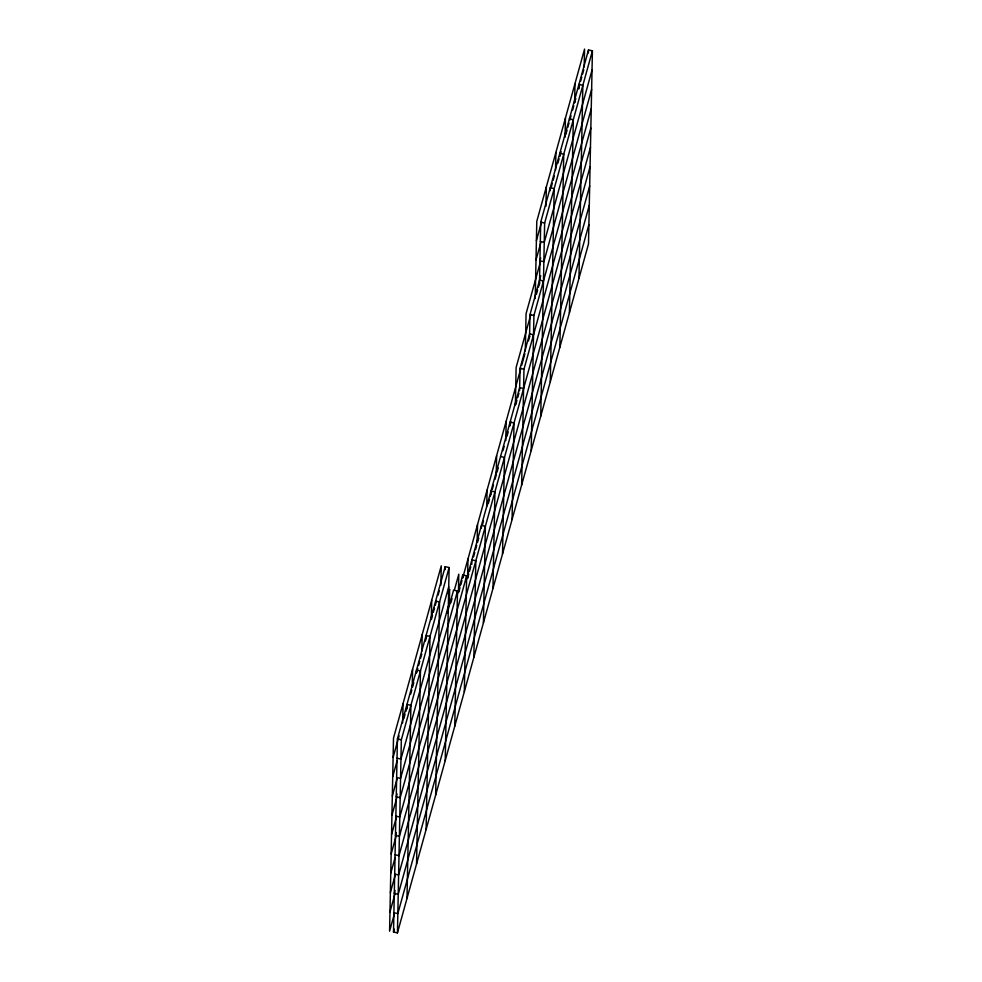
<?xml version="1.0" encoding="UTF-8"?>
<svg xmlns="http://www.w3.org/2000/svg" width="982" height="982" viewBox="0 0 982 982"><rect width="100%" height="100%" fill="white"/><g stroke="black" fill="none" stroke-linecap="round" stroke-linejoin="round"><path stroke-width="1.47" d="M539.462 284.596L540.714 222.19L588.488 49.959L592.416 50.819L588.5 243.941L397.44 932.9L393.512 932.041L397.415 738.906L445.19 566.675L449.118 567.535L445.214 760.657M397.44 932.9L401.343 739.765L449.118 567.535M402.657 722.924L403.05 703.603M406.879 708.918L406.978 704.462L410.906 705.322L406.99 898.456M412.244 686.983L412.6 669.159M416.466 672.989L416.528 670.019L420.456 670.878L416.552 864M421.818 651.054L422.15 634.716M426.016 638.533L426.078 635.563L430.006 636.422L426.102 829.557M431.712 600.26L431.319 619.581L432.51 615.272M435.652 795.113L439.555 601.978L435.627 601.119M440.869 585.125L441.262 565.816L393.5 738.059L389.584 931.182L394.371 913.96M445.128 569.646L445.19 566.675M449.314 605.649L449.646 589.31L448.443 593.619M454.764 726.214L457.489 591.017L453.574 590.17L447.203 613.124M458.447 591.999L458.803 574.175L454.421 589.961M462.669 578.005L462.731 575.035L466.659 575.882L464.314 691.77M467.972 559.04L467.579 578.349L468.77 574.04M471.802 564.355L471.863 561.385M473.864 657.314L475.816 560.759L471.888 559.9M477.154 542.42L477.522 524.584M481.389 528.414L481.45 525.444L485.378 526.303L483.426 622.87M486.741 506.479L487.072 490.141M490.939 493.971L491 491L494.928 491.859L492.976 588.427M496.622 455.697L496.241 475.006L495.038 479.314M502.526 553.971L504.478 457.416L500.55 456.556M505.791 440.562L506.184 421.241M510.051 425.071L510.112 422.1L514.028 422.96L512.076 519.527M515.378 404.633L516.127 367.489L530.857 314.375M519.601 390.627L520.055 368.348L529.605 333.892L533.533 334.752M521.638 485.083L523.971 369.195L590.845 128.065M525.321 350.869L526.07 313.724L540.395 262.059M529.543 336.863L529.998 314.584L540.738 275.832M531.188 450.628L533.926 315.443L591.238 108.757M535.227 298.589L536.786 221.343L584.56 49.1L584.192 66.923M540.738 416.184L544.642 223.049L592.416 50.819M545.955 206.208L546.348 186.887M550.215 190.717L550.276 187.746L554.204 188.605L550.288 381.74M555.542 170.267L555.898 152.443M559.765 156.273L559.826 153.302L563.754 154.162L559.85 347.284M565.055 137.308L565.448 118M569.4 312.841L573.304 119.706L569.376 118.859M575.01 83.544L574.617 102.864L575.808 98.556M578.84 88.859L578.901 85.888M578.95 278.397L582.854 85.262L578.926 84.403M588.427 52.93L588.488 49.959M393.107 757.368L399.073 735.837M403.848 718.615L405.05 714.307M405.836 711.434L407.039 707.126M410.623 694.213L411.814 689.904M412.612 687.032L413.803 682.736M416.589 672.682L417.78 668.374M418.577 665.501L419.768 661.205M420.566 658.333L421.769 654.024M425.341 641.111L426.544 636.802M433.308 612.4L434.498 608.091M435.296 605.219L436.487 600.923M438.082 595.178L439.273 590.869M536.405 240.651L541.573 221.993M551.135 187.55L552.326 183.241M553.124 180.369L554.314 176.06M557.899 163.147L559.089 158.839M559.887 155.966L561.078 151.658M565.853 134.436L567.056 130.127M567.841 127.267L569.044 122.959M569.842 120.086L571.033 115.778M572.629 110.033L573.819 105.737M578.594 88.503L579.785 84.206M580.583 81.334L581.774 77.026M582.572 74.153L583.774 69.845M392.714 776.676L397.096 760.89M536.012 259.96L540.787 242.738M448.725 586.843L400.951 759.086L397.035 758.227M592.023 70.127L544.249 242.37L540.333 241.511M540.738 257.947L539.94 260.819L543.868 261.678L591.63 89.436M392.321 795.997L397.096 778.775M448.332 606.152L400.57 778.395L396.642 777.535M397.047 793.984L396.249 796.856L400.177 797.703L457.489 591.017M391.928 815.306L397.109 796.648M450.848 602.874L452.039 598.578M536.43 294.281L537.62 289.985M538.418 287.112L539.609 282.804M457.158 595.129L462.731 575.035M391.536 834.614L396.323 817.392M458.815 592.048L460.006 587.739M460.803 584.879L461.994 580.571M462.792 577.698L520.902 368.14M521.7 365.267L524.891 353.79M528.476 340.864L529.666 336.568M466.659 575.882L399.784 817.024L395.856 816.165M396.262 832.601L395.464 835.473L399.392 836.333L590.464 147.386M465.922 581.43L519.662 387.657L523.59 388.516M391.155 853.935L396.323 835.277M469.568 571.18L470.759 566.872M473.545 556.819L474.736 552.51M475.534 549.65L476.736 545.341M477.522 542.469L478.725 538.161M482.309 525.247L483.5 520.939M488.275 503.717L489.466 499.408M490.263 496.536L491.454 492.228M492.252 489.367L493.455 485.059M497.027 472.133L498.23 467.837M503.005 450.603L504.196 446.307M506.982 436.253L508.173 431.945M509.768 426.213L510.959 421.904M515.746 404.682L516.937 400.374M517.735 397.501L518.926 393.193M390.762 873.244L395.145 857.458M590.072 166.695L398.999 855.653L395.083 854.794M390.37 892.564L395.145 875.33M589.679 186.003L398.618 874.962L394.69 874.103M395.095 890.551L394.298 893.411L398.226 894.271L589.286 205.324M389.977 911.873L395.157 893.215M588.893 224.632L397.833 913.591L393.905 912.732M393.512 932.041L394.31 929.168M540.714 222.19L544.642 223.049M539.548 280.14L543.476 280.987M529.998 314.584L533.926 315.443M520.055 368.348L523.971 369.195M397.415 738.906L401.343 739.765"/></g></svg>
